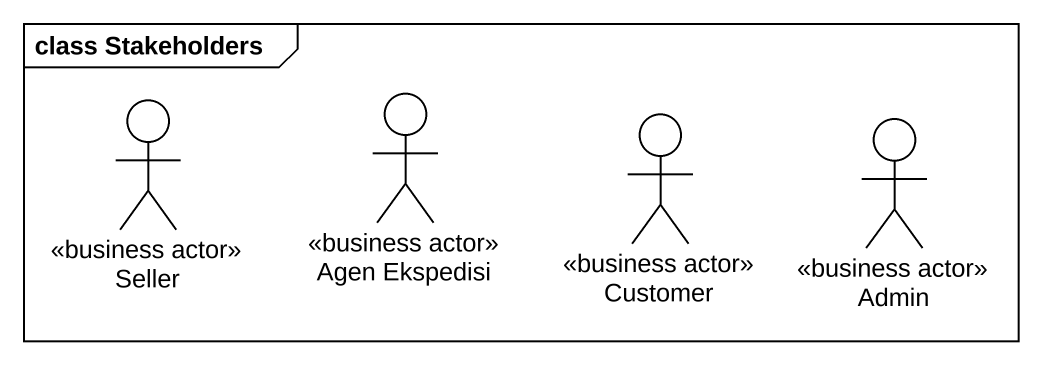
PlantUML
@startuml
mainframe class Stakeholders
actor Seller <<business actor>>
actor "Agen Ekspedisi" as Agen_Ekspedisi <<business actor>>
actor Customer <<business actor>>
actor Admin <<business actor>>
@enduml
